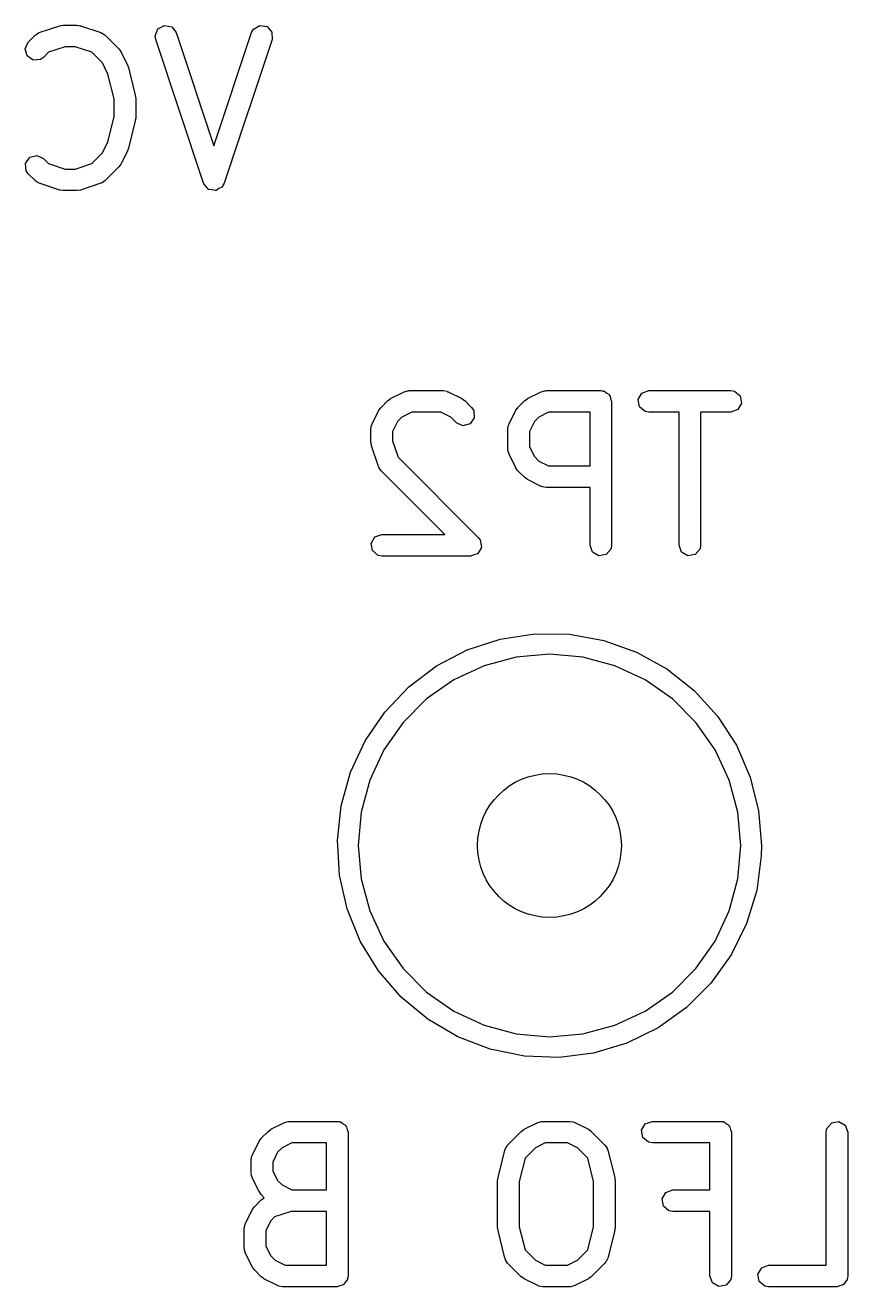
# Model space of a CAD drawing. Extents: x 65 to 231, y -134 to -59.
# Drawn here: x 155.87 to 161.59, y -67.84 to -59.07 of the extents above; entities that cross this region are included whole.
import ezdxf

# ---------------------------------------------------------------- set-up
doc = ezdxf.new("R2010")
doc.units = 0
doc.layers.add('BLACK', color=7, linetype='CONTINUOUS')

msp = doc.modelspace()

# ---------------------------------------------------------------- linework, layer by layer
at = {"layer": 'BLACK', "linetype": 'CONTINUOUS'}
for p, q in [((155.963, -59.1188), (156.106, -59.0712)), ((156.106, -59.0712), (156.128, -59.0679)), ((156.128, -59.0679), (156.13, -59.0674)), ((156.13, -59.0674), (156.225, -59.0674)), ((156.225, -59.0674), (156.247, -59.0713)), ((156.247, -59.0713), (156.249, -59.0712)), ((156.249, -59.0712), (156.392, -59.1188)), ((156.769, -59.1403), (156.788, -59.0926)), ((156.788, -59.0926), (156.833, -59.0682)), ((156.833, -59.0682), (156.884, -59.0785)), ((156.884, -59.0785), (156.915, -59.1187)), ((157.44, -59.1187), (157.452, -59.0958)), ((157.452, -59.0958), (157.496, -59.0689)), ((157.496, -59.0689), (157.547, -59.0764)), ((157.547, -59.0764), (157.581, -59.1148)), ((155.865, -59.2311), (155.886, -59.1846)), ((155.886, -59.1846), (155.934, -59.137)), ((155.934, -59.137), (155.955, -59.122)), ((155.955, -59.122), (155.96, -59.1216)), ((155.96, -59.1216), (155.963, -59.1188)), ((156.392, -59.1188), (156.415, -59.1313)), ((156.415, -59.1313), (156.417, -59.1351)), ((156.417, -59.1351), (156.421, -59.137)), ((156.421, -59.137), (156.516, -59.2322)), ((156.773, -59.1661), (156.769, -59.1403)), ((157.106, -60.1661), (156.773, -59.1661)), ((156.915, -59.1187), (157.178, -59.9052)), ((157.178, -59.9052), (157.44, -59.1187)), ((157.582, -59.1661), (157.249, -60.1661)), ((157.581, -59.1148), (157.582, -59.1661)), ((155.878, -59.2806), (155.865, -59.2311)), ((155.92, -59.3101), (155.878, -59.2806)), ((156.028, -59.2556), (155.993, -59.2907)), ((156.142, -59.2174), (156.028, -59.2556)), ((156.213, -59.2174), (156.142, -59.2174)), ((156.328, -59.2556), (156.213, -59.2174)), ((156.402, -59.3297), (156.328, -59.2556)), ((156.516, -59.2322), (156.529, -59.2506)), ((156.529, -59.2506), (156.53, -59.2517)), ((156.53, -59.2517), (156.578, -59.3469)), ((155.971, -59.3056), (155.92, -59.3101)), ((155.993, -59.2907), (155.971, -59.3056)), ((156.44, -59.4067), (156.402, -59.3297)), ((156.578, -59.3469), (156.582, -59.3593)), ((156.582, -59.3593), (156.584, -59.3623)), ((156.584, -59.3623), (156.631, -59.5528)), ((156.484, -59.5802), (156.44, -59.4067)), ((156.484, -59.7046), (156.484, -59.5802)), ((156.631, -59.5528), (156.632, -59.5677)), ((156.632, -59.5677), (156.634, -59.571)), ((156.634, -59.571), (156.634, -59.7138)), ((156.44, -59.8781), (156.484, -59.7046)), ((156.634, -59.7138), (156.631, -59.7286)), ((156.631, -59.732), (156.584, -59.9225)), ((156.631, -59.7286), (156.631, -59.732)), ((156.402, -59.9551), (156.44, -59.8781)), ((155.867, -60.0277), (155.897, -59.9857)), ((155.897, -59.9857), (155.946, -59.9724)), ((155.946, -59.9724), (155.993, -59.9941)), ((156.328, -60.0292), (156.402, -59.9551)), ((156.578, -59.9378), (156.53, -60.0331)), ((156.584, -59.9225), (156.578, -59.9343)), ((156.578, -59.9343), (156.578, -59.9378)), ((155.872, -60.0788), (155.867, -60.0277)), ((155.993, -59.9941), (156.028, -60.0292)), ((156.028, -60.0292), (156.142, -60.0674)), ((156.142, -60.0674), (156.213, -60.0674)), ((156.213, -60.0674), (156.328, -60.0292)), ((156.516, -60.0526), (156.421, -60.1478)), ((156.517, -60.0511), (156.516, -60.0526)), ((156.53, -60.0331), (156.517, -60.0511)), ((155.886, -60.1002), (155.872, -60.0788)), ((155.934, -60.1478), (155.886, -60.1002)), ((155.938, -60.1497), (155.934, -60.1478)), ((155.941, -60.1535), (155.938, -60.1497)), ((155.963, -60.1659), (155.941, -60.1535)), ((156.421, -60.1478), (156.4, -60.1627)), ((156.106, -60.2135), (155.963, -60.1659)), ((156.108, -60.2135), (156.106, -60.2135)), ((156.13, -60.2174), (156.108, -60.2135)), ((156.225, -60.2174), (156.13, -60.2174)), ((156.227, -60.2168), (156.225, -60.2174)), ((156.249, -60.2135), (156.227, -60.2168)), ((156.392, -60.1659), (156.249, -60.2135)), ((156.395, -60.1631), (156.392, -60.1659)), ((156.4, -60.1627), (156.395, -60.1631)), ((157.108, -60.1678), (157.106, -60.1661)), ((157.108, -60.1699), (157.108, -60.1678)), ((157.124, -60.1877), (157.108, -60.1699)), ((157.138, -60.2063), (157.124, -60.1877)), ((157.14, -60.2067), (157.138, -60.2063)), ((157.142, -60.2083), (157.14, -60.2067)), ((157.165, -60.2118), (157.142, -60.2083)), ((157.189, -60.2166), (157.165, -60.2118)), ((157.191, -60.2155), (157.189, -60.2166)), ((157.193, -60.2159), (157.191, -60.2155)), ((157.213, -60.2034), (157.193, -60.2159)), ((157.234, -60.1921), (157.213, -60.2034)), ((157.235, -60.1901), (157.234, -60.1921)), ((157.236, -60.189), (157.235, -60.1901)), ((157.249, -60.1661), (157.236, -60.189)), ((158.407, -61.6629), (158.502, -61.6153)), ((158.502, -61.6153), (158.527, -61.6079)), ((158.527, -61.6079), (158.532, -61.6089)), ((158.532, -61.6089), (158.536, -61.6074)), ((158.536, -61.6074), (158.774, -61.6074)), ((158.774, -61.6074), (158.8, -61.6119)), ((158.8, -61.6119), (158.803, -61.6148)), ((158.803, -61.6148), (158.807, -61.6153)), ((158.807, -61.6153), (158.903, -61.6629)), ((159.359, -61.6629), (159.455, -61.6153)), ((159.455, -61.6153), (159.48, -61.6079)), ((159.48, -61.6079), (159.484, -61.6089)), ((159.484, -61.6089), (159.488, -61.6074)), ((159.488, -61.6074), (159.869, -61.6074)), ((159.869, -61.6074), (159.879, -61.6091)), ((159.879, -61.6091), (159.882, -61.6085)), ((159.882, -61.6085), (159.885, -61.6102)), ((159.885, -61.6102), (159.895, -61.6119)), ((159.895, -61.6119), (159.91, -61.6244)), ((159.91, -61.6244), (159.927, -61.6342)), ((159.927, -61.6342), (159.929, -61.6405)), ((159.929, -61.6405), (159.934, -61.6449)), ((159.934, -61.6449), (159.937, -61.6641)), ((160.129, -61.6694), (160.154, -61.6249)), ((160.154, -61.6249), (160.202, -61.6074)), ((160.202, -61.6074), (160.774, -61.6074)), ((160.774, -61.6074), (160.8, -61.6119)), ((160.8, -61.6119), (160.839, -61.6449)), ((160.839, -61.6449), (160.848, -61.6954)), ((158.326, -61.7441), (158.339, -61.7261)), ((158.339, -61.7261), (158.34, -61.7246)), ((158.34, -61.7246), (158.388, -61.677)), ((158.388, -61.677), (158.406, -61.6641)), ((158.406, -61.6641), (158.407, -61.6629)), ((158.903, -61.6629), (158.921, -61.6763)), ((158.921, -61.6763), (158.922, -61.677)), ((158.922, -61.677), (158.97, -61.7246)), ((158.97, -61.7246), (158.985, -61.7459)), ((159.278, -61.7441), (159.292, -61.7261)), ((159.292, -61.7246), (159.34, -61.677)), ((159.292, -61.7261), (159.292, -61.7246)), ((159.34, -61.677), (159.358, -61.6641)), ((159.358, -61.6641), (159.359, -61.6629)), ((159.937, -61.6641), (159.944, -61.6824)), ((159.944, -61.6824), (159.944, -62.6824)), ((160.138, -61.7199), (160.129, -61.6694)), ((160.177, -61.7529), (160.138, -61.7199)), ((160.822, -61.7398), (160.774, -61.7574)), ((160.848, -61.6954), (160.822, -61.7398)), ((158.278, -61.8393), (158.326, -61.7441)), ((158.455, -61.822), (158.42, -61.8906)), ((158.485, -61.7916), (158.455, -61.822)), ((158.554, -61.7574), (158.485, -61.7916)), ((158.756, -61.7574), (158.554, -61.7574)), ((158.825, -61.7916), (158.756, -61.7574)), ((158.864, -61.8307), (158.825, -61.7916)), ((158.989, -61.797), (158.96, -61.8391)), ((158.985, -61.7459), (158.989, -61.797)), ((159.231, -61.8393), (159.278, -61.7441)), ((159.407, -61.822), (159.373, -61.8906)), ((159.437, -61.7916), (159.407, -61.822)), ((159.506, -61.7574), (159.437, -61.7916)), ((159.794, -61.7574), (159.506, -61.7574)), ((159.794, -62.1312), (159.794, -61.7574)), ((160.202, -61.7574), (160.177, -61.7529)), ((160.413, -61.7574), (160.202, -61.7574)), ((160.413, -62.6824), (160.413, -61.7574)), ((160.774, -61.7574), (160.563, -61.7574)), ((160.563, -61.7574), (160.563, -62.6824)), ((158.27, -61.8729), (158.275, -61.8472)), ((158.27, -61.9681), (158.27, -61.8729)), ((158.275, -61.8472), (158.278, -61.8438)), ((158.278, -61.8438), (158.278, -61.8393)), ((158.42, -61.8906), (158.42, -61.9559)), ((158.91, -61.8523), (158.864, -61.8307)), ((158.96, -61.8391), (158.91, -61.8523)), ((159.223, -61.8729), (159.227, -61.8472)), ((159.223, -62.0157), (159.223, -61.8729)), ((159.227, -61.8472), (159.23, -61.8438)), ((159.23, -61.8438), (159.231, -61.8393)), ((159.373, -61.8906), (159.373, -61.998)), ((158.271, -61.9696), (158.27, -61.9681)), ((158.274, -61.9918), (158.271, -61.9696)), ((158.322, -62.1347), (158.274, -61.9918)), ((158.42, -61.9559), (158.459, -62.0704)), ((159.373, -61.998), (159.407, -62.0665)), ((158.459, -62.0704), (159.017, -62.6293)), ((159.224, -62.0199), (159.223, -62.0157)), ((159.223, -62.0243), (159.224, -62.0199)), ((159.231, -62.0493), (159.223, -62.0243)), ((159.278, -62.1445), (159.231, -62.0493)), ((159.407, -62.0665), (159.437, -62.0969)), ((158.325, -62.1382), (158.322, -62.1347)), ((158.325, -62.1426), (158.325, -62.1382)), ((158.34, -62.164), (158.325, -62.1426)), ((158.783, -62.6074), (158.34, -62.164)), ((159.279, -62.1456), (159.278, -62.1445)), ((159.292, -62.164), (159.279, -62.1456)), ((159.34, -62.2116), (159.292, -62.164)), ((159.437, -62.0969), (159.506, -62.1312)), ((159.506, -62.1312), (159.794, -62.1312)), ((159.341, -62.2123), (159.34, -62.2116)), ((159.359, -62.2257), (159.341, -62.2123)), ((159.455, -62.2733), (159.359, -62.2257)), ((159.459, -62.2738), (159.455, -62.2733)), ((159.463, -62.2767), (159.459, -62.2738)), ((159.488, -62.2812), (159.463, -62.2767)), ((159.794, -62.2812), (159.488, -62.2812)), ((159.794, -62.6824), (159.794, -62.2812)), ((158.297, -62.6249), (158.345, -62.6074)), ((158.345, -62.6074), (158.783, -62.6074)), ((158.271, -62.6694), (158.297, -62.6249)), ((158.28, -62.7199), (158.271, -62.6694)), ((159.017, -62.6293), (159.027, -62.6428)), ((159.037, -62.7018), (159.024, -62.7203)), ((159.027, -62.6428), (159.029, -62.6449)), ((159.029, -62.6449), (159.03, -62.6469)), ((159.03, -62.6469), (159.032, -62.6507)), ((159.032, -62.6507), (159.034, -62.6732)), ((159.034, -62.6732), (159.038, -62.6954)), ((159.038, -62.6954), (159.037, -62.6984)), ((159.037, -62.6984), (159.037, -62.7018)), ((159.812, -62.7306), (159.794, -62.6824)), ((159.944, -62.6824), (159.94, -62.708)), ((160.431, -62.7306), (160.413, -62.6824)), ((160.563, -62.6824), (160.559, -62.708)), ((158.32, -62.7529), (158.28, -62.7199)), ((158.345, -62.7574), (158.32, -62.7529)), ((158.964, -62.7574), (158.345, -62.7574)), ((158.986, -62.7497), (158.964, -62.7574)), ((159.007, -62.7438), (158.986, -62.7497)), ((159.009, -62.741), (159.007, -62.7438)), ((159.013, -62.7398), (159.009, -62.741)), ((159.024, -62.7203), (159.013, -62.7398)), ((159.856, -62.7562), (159.812, -62.7306)), ((159.907, -62.7473), (159.856, -62.7562)), ((159.94, -62.708), (159.907, -62.7473)), ((160.475, -62.7562), (160.431, -62.7306)), ((160.526, -62.7473), (160.475, -62.7562)), ((160.559, -62.708), (160.526, -62.7473)), ((159.17, -63.3352), (159.409, -63.2986)), ((159.409, -63.2986), (159.651, -63.3015)), ((159.651, -63.3015), (159.889, -63.3439)), ((158.94, -63.4103), (159.17, -63.3352)), ((159.889, -63.3439), (160.117, -63.4246)), ((158.726, -63.5219), (158.94, -63.4103)), ((159.281, -63.4601), (159.057, -63.5202)), ((159.512, -63.4399), (159.281, -63.4601)), ((159.743, -63.4601), (159.512, -63.4399)), ((159.967, -63.5202), (159.743, -63.4601)), ((160.117, -63.4246), (160.328, -63.5414)), ((158.533, -63.667), (158.726, -63.5219)), ((159.057, -63.5202), (158.847, -63.6181)), ((160.177, -63.6181), (159.967, -63.5202)), ((160.328, -63.5414), (160.518, -63.6913)), ((158.366, -63.8418), (158.533, -63.667)), ((158.847, -63.6181), (158.657, -63.7511)), ((160.367, -63.7511), (160.177, -63.6181)), ((158.657, -63.7511), (158.493, -63.9151)), ((160.531, -63.9151), (160.367, -63.7511)), ((160.518, -63.6913), (160.681, -63.87)), ((158.229, -64.0414), (158.366, -63.8418)), ((158.493, -63.9151), (158.36, -64.105)), ((160.664, -64.105), (160.531, -63.9151)), ((160.681, -63.87), (160.812, -64.073)), ((158.128, -64.2607), (158.229, -64.0414)), ((158.36, -64.105), (158.262, -64.3151)), ((160.762, -64.3151), (160.664, -64.105)), ((160.812, -64.073), (160.908, -64.2947)), ((158.063, -64.4936), (158.128, -64.2607)), ((158.262, -64.3151), (158.202, -64.539)), ((160.822, -64.539), (160.762, -64.3151)), ((160.908, -64.2947), (160.967, -64.5291)), ((158.037, -64.734), (158.063, -64.4936)), ((158.202, -64.539), (158.182, -64.77)), ((160.842, -64.77), (160.822, -64.539)), ((160.967, -64.5291), (160.987, -64.77)), ((158.04, -64.77), (158.037, -64.734)), ((158.051, -64.9753), (158.04, -64.77)), ((158.182, -64.77), (158.202, -65.001)), ((160.822, -65.001), (160.842, -64.77)), ((160.987, -64.77), (160.985, -64.8421)), ((160.985, -64.8421), (160.954, -65.0817)), ((158.104, -65.2111), (158.051, -64.9753)), ((158.202, -65.001), (158.262, -65.2249)), ((160.762, -65.2249), (160.822, -65.001)), ((160.954, -65.0817), (160.883, -65.313)), ((158.195, -65.435), (158.104, -65.2111)), ((158.262, -65.2249), (158.36, -65.435)), ((160.664, -65.435), (160.762, -65.2249)), ((160.883, -65.313), (160.776, -65.5297)), ((158.322, -65.6411), (158.195, -65.435)), ((158.36, -65.435), (158.493, -65.6249)), ((160.531, -65.6249), (160.664, -65.435)), ((160.776, -65.5297), (160.635, -65.726)), ((158.48, -65.8238), (158.322, -65.6411)), ((158.493, -65.6249), (158.657, -65.7889)), ((160.367, -65.7889), (160.531, -65.6249)), ((160.635, -65.726), (160.464, -65.8966)), ((158.666, -65.9782), (158.48, -65.8238)), ((158.657, -65.7889), (158.847, -65.9219)), ((160.177, -65.9219), (160.367, -65.7889)), ((158.847, -65.9219), (159.057, -66.0198)), ((159.967, -66.0198), (160.177, -65.9219)), ((160.464, -65.8966), (160.267, -66.037)), ((158.875, -66.1002), (158.666, -65.9782)), ((159.057, -66.0198), (159.281, -66.0799)), ((159.743, -66.0799), (159.967, -66.0198)), ((160.267, -66.037), (160.05, -66.1433)), ((159.1, -66.1864), (158.875, -66.1002)), ((159.281, -66.0799), (159.512, -66.1001)), ((159.512, -66.1001), (159.743, -66.0799)), ((159.337, -66.2346), (159.1, -66.1864)), ((159.819, -66.2128), (159.579, -66.2435)), ((160.05, -66.1433), (159.819, -66.2128)), ((159.579, -66.2435), (159.337, -66.2346)), ((157.574, -66.7429), (157.669, -66.6953)), ((157.669, -66.6953), (157.694, -66.6879)), ((157.694, -66.6879), (157.698, -66.6889)), ((157.698, -66.6889), (157.702, -66.6874)), ((157.702, -66.6874), (158.036, -66.6874)), ((158.036, -66.6874), (158.046, -66.6891)), ((158.046, -66.6891), (158.049, -66.6885)), ((158.049, -66.6885), (158.052, -66.6902)), ((158.052, -66.6902), (158.061, -66.6919)), ((158.061, -66.6919), (158.076, -66.7044)), ((158.076, -66.7044), (158.093, -66.7142)), ((158.093, -66.7142), (158.096, -66.7205)), ((158.096, -66.7205), (158.101, -66.7249)), ((158.101, -66.7249), (158.104, -66.7441)), ((159.336, -66.7429), (159.431, -66.6953)), ((159.431, -66.6953), (159.456, -66.6879)), ((159.456, -66.6879), (159.46, -66.6889)), ((159.46, -66.6889), (159.464, -66.6874)), ((159.464, -66.6874), (159.655, -66.6874)), ((159.655, -66.6874), (159.681, -66.6919)), ((159.681, -66.6919), (159.684, -66.6948)), ((159.684, -66.6948), (159.688, -66.6953)), ((159.688, -66.6953), (159.784, -66.7429)), ((160.152, -66.7494), (160.178, -66.7049)), ((160.178, -66.7049), (160.226, -66.6874)), ((160.226, -66.6874), (160.702, -66.6874)), ((160.702, -66.6874), (160.712, -66.6891)), ((160.712, -66.6891), (160.715, -66.6885)), ((160.715, -66.6885), (160.718, -66.6902)), ((160.718, -66.6902), (160.728, -66.6919)), ((160.728, -66.6919), (160.743, -66.7044)), ((160.743, -66.7044), (160.76, -66.7142)), ((160.76, -66.7142), (160.762, -66.7205)), ((160.762, -66.7205), (160.767, -66.7249)), ((160.767, -66.7249), (160.771, -66.7441)), ((161.437, -66.7624), (161.442, -66.7367)), ((161.442, -66.7367), (161.475, -66.6974)), ((161.475, -66.6974), (161.525, -66.6885)), ((161.525, -66.6885), (161.569, -66.7142)), ((161.569, -66.7142), (161.587, -66.7624)), ((157.445, -66.9193), (157.493, -66.8241)), ((157.493, -66.8241), (157.506, -66.8061)), ((157.506, -66.8061), (157.507, -66.8046)), ((157.507, -66.8046), (157.554, -66.757)), ((157.554, -66.757), (157.573, -66.7441)), ((157.573, -66.7441), (157.574, -66.7429)), ((158.104, -66.7441), (158.111, -66.7624)), ((158.111, -66.7624), (158.111, -67.7624)), ((159.221, -66.8522), (159.316, -66.757)), ((159.316, -66.757), (159.334, -66.7441)), ((159.334, -66.7441), (159.336, -66.7429)), ((159.784, -66.7429), (159.802, -66.7563)), ((159.802, -66.7563), (159.803, -66.757)), ((159.803, -66.757), (159.898, -66.8522)), ((160.161, -66.7999), (160.152, -66.7494)), ((160.201, -66.8329), (160.161, -66.7999)), ((160.771, -66.7441), (160.777, -66.7624)), ((160.777, -66.7624), (160.777, -67.7624)), ((161.437, -67.6874), (161.437, -66.7624)), ((161.587, -66.7624), (161.587, -67.7624)), ((157.621, -66.902), (157.587, -66.9706)), ((157.652, -66.8716), (157.621, -66.902)), ((157.72, -66.8374), (157.652, -66.8716)), ((157.961, -66.8374), (157.72, -66.8374)), ((157.961, -67.1636), (157.961, -66.8374)), ((159.154, -67.0775), (159.201, -66.887)), ((159.201, -66.887), (159.212, -66.8633)), ((159.212, -66.8633), (159.218, -66.8589)), ((159.218, -66.8589), (159.221, -66.8522)), ((159.414, -66.8716), (159.342, -66.9436)), ((159.482, -66.8374), (159.414, -66.8716)), ((159.637, -66.8374), (159.482, -66.8374)), ((159.706, -66.8716), (159.637, -66.8374)), ((159.778, -66.9436), (159.706, -66.8716)), ((159.898, -66.8522), (159.913, -66.8735)), ((159.913, -66.8735), (159.914, -66.8809)), ((159.914, -66.8809), (159.918, -66.887)), ((159.918, -66.887), (159.966, -67.0775)), ((160.226, -66.8374), (160.201, -66.8329)), ((160.627, -66.8374), (160.226, -66.8374)), ((160.627, -67.1636), (160.627, -66.8374)), ((157.437, -66.9529), (157.442, -66.9272)), ((157.437, -67.0481), (157.437, -66.9529)), ((157.442, -66.9272), (157.444, -66.9238)), ((157.444, -66.9238), (157.445, -66.9193)), ((157.587, -66.9706), (157.587, -67.0304)), ((159.342, -66.9436), (159.301, -67.1049)), ((159.818, -67.1049), (159.778, -66.9436)), ((157.439, -67.0523), (157.437, -67.0481)), ((157.437, -67.0567), (157.439, -67.0523)), ((157.445, -67.0816), (157.437, -67.0567)), ((157.493, -67.1769), (157.445, -67.0816)), ((157.587, -67.0304), (157.621, -67.0989)), ((159.151, -67.0957), (159.154, -67.081)), ((159.154, -67.081), (159.154, -67.0775)), ((159.966, -67.0775), (159.967, -67.0925)), ((157.494, -67.178), (157.493, -67.1769)), ((157.507, -67.1964), (157.494, -67.178)), ((157.621, -67.0989), (157.652, -67.1293)), ((157.652, -67.1293), (157.72, -67.1636)), ((157.72, -67.1636), (157.961, -67.1636)), ((159.151, -67.429), (159.151, -67.0957)), ((159.301, -67.1049), (159.301, -67.4198)), ((159.818, -67.4198), (159.818, -67.1049)), ((159.967, -67.0925), (159.968, -67.0957)), ((159.968, -67.0957), (159.968, -67.429)), ((160.321, -67.1811), (160.369, -67.1636)), ((160.369, -67.1636), (160.627, -67.1636)), ((157.459, -67.2808), (157.507, -67.2332)), ((157.528, -67.2182), (157.507, -67.1964)), ((157.507, -67.2332), (157.528, -67.2182)), ((157.528, -67.2182), (157.528, -67.2182)), ((160.295, -67.2255), (160.321, -67.1811)), ((160.304, -67.2761), (160.295, -67.2255)), ((157.397, -67.3955), (157.445, -67.3003)), ((157.445, -67.3003), (157.458, -67.2823)), ((157.458, -67.2823), (157.459, -67.2808)), ((157.6, -67.3517), (157.574, -67.3782)), ((157.715, -67.3136), (157.6, -67.3517)), ((157.961, -67.3136), (157.715, -67.3136)), ((157.961, -67.6874), (157.961, -67.3136)), ((160.343, -67.309), (160.304, -67.2761)), ((160.369, -67.3136), (160.343, -67.309)), ((160.627, -67.3136), (160.369, -67.3136)), ((160.627, -67.7624), (160.627, -67.3136)), ((157.389, -67.429), (157.394, -67.4034)), ((157.389, -67.5719), (157.389, -67.429)), ((157.394, -67.4034), (157.397, -67.4)), ((157.397, -67.4), (157.397, -67.3955)), ((157.574, -67.3782), (157.539, -67.4468)), ((159.152, -67.4323), (159.151, -67.429)), ((159.154, -67.4472), (159.152, -67.4323)), ((159.301, -67.4198), (159.342, -67.5812)), ((159.778, -67.5812), (159.818, -67.4198)), ((159.968, -67.429), (159.965, -67.4438)), ((157.539, -67.4468), (157.539, -67.5542)), ((159.201, -67.6377), (159.154, -67.4472)), ((159.966, -67.4472), (159.918, -67.6377)), ((159.965, -67.4438), (159.966, -67.4472)), ((157.391, -67.5761), (157.389, -67.5719)), ((157.39, -67.5805), (157.391, -67.5761)), ((157.397, -67.6054), (157.39, -67.5805)), ((157.445, -67.7007), (157.397, -67.6054)), ((157.539, -67.5542), (157.574, -67.6227)), ((159.342, -67.5812), (159.414, -67.6531)), ((159.706, -67.6531), (159.778, -67.5812)), ((157.446, -67.7018), (157.445, -67.7007)), ((157.459, -67.7202), (157.446, -67.7018)), ((157.574, -67.6227), (157.604, -67.6531)), ((157.604, -67.6531), (157.673, -67.6874)), ((157.673, -67.6874), (157.961, -67.6874)), ((159.205, -67.6438), (159.201, -67.6377)), ((159.206, -67.6512), (159.205, -67.6438)), ((159.221, -67.6726), (159.206, -67.6512)), ((159.316, -67.7678), (159.221, -67.6726)), ((159.414, -67.6531), (159.482, -67.6874)), ((159.482, -67.6874), (159.637, -67.6874)), ((159.637, -67.6874), (159.706, -67.6531)), ((159.898, -67.6726), (159.803, -67.7678)), ((159.901, -67.6658), (159.898, -67.6726)), ((159.907, -67.6615), (159.901, -67.6658)), ((159.918, -67.6377), (159.907, -67.6615)), ((160.988, -67.7049), (161.036, -67.6874)), ((161.036, -67.6874), (161.437, -67.6874)), ((157.507, -67.7678), (157.459, -67.7202)), ((157.508, -67.7685), (157.507, -67.7678)), ((157.526, -67.7818), (157.508, -67.7685)), ((157.621, -67.8295), (157.526, -67.7818)), ((158.106, -67.788), (158.094, -67.803)), ((158.108, -67.7783), (158.106, -67.788)), ((158.11, -67.7754), (158.108, -67.7783)), ((158.111, -67.7624), (158.109, -67.7721)), ((158.109, -67.7721), (158.11, -67.7754)), ((159.318, -67.7685), (159.316, -67.7678)), ((159.336, -67.7818), (159.318, -67.7685)), ((159.431, -67.8295), (159.336, -67.7818)), ((159.784, -67.7818), (159.688, -67.8295)), ((159.785, -67.7807), (159.784, -67.7818)), ((159.803, -67.7678), (159.785, -67.7807)), ((160.645, -67.8106), (160.627, -67.7624)), ((160.773, -67.788), (160.74, -67.8273)), ((160.777, -67.7624), (160.773, -67.788)), ((160.962, -67.7494), (160.988, -67.7049)), ((160.971, -67.7999), (160.962, -67.7494)), ((161.582, -67.788), (161.57, -67.803)), ((161.584, -67.7783), (161.582, -67.788)), ((161.586, -67.7754), (161.584, -67.7783)), ((161.587, -67.7624), (161.585, -67.7721)), ((161.585, -67.7721), (161.586, -67.7754)), ((157.626, -67.83), (157.621, -67.8295)), ((157.629, -67.8329), (157.626, -67.83)), ((157.655, -67.8374), (157.629, -67.8329)), ((158.036, -67.8374), (157.655, -67.8374)), ((158.054, -67.8307), (158.036, -67.8374)), ((158.073, -67.8273), (158.054, -67.8307)), ((158.078, -67.8221), (158.073, -67.8273)), ((158.084, -67.8198), (158.078, -67.8221)), ((158.094, -67.803), (158.084, -67.8198)), ((159.435, -67.83), (159.431, -67.8295)), ((159.439, -67.8329), (159.435, -67.83)), ((159.464, -67.8374), (159.439, -67.8329)), ((159.655, -67.8374), (159.464, -67.8374)), ((159.659, -67.8358), (159.655, -67.8374)), ((159.663, -67.8369), (159.659, -67.8358)), ((159.688, -67.8295), (159.663, -67.8369)), ((160.689, -67.8362), (160.645, -67.8106)), ((160.74, -67.8273), (160.689, -67.8362)), ((161.01, -67.8329), (160.971, -67.7999)), ((161.036, -67.8374), (161.01, -67.8329)), ((161.512, -67.8374), (161.036, -67.8374)), ((161.53, -67.8307), (161.512, -67.8374)), ((161.549, -67.8273), (161.53, -67.8307)), ((161.554, -67.8221), (161.549, -67.8273)), ((161.56, -67.8198), (161.554, -67.8221)), ((161.57, -67.803), (161.56, -67.8198))]:
    msp.add_line(p, q, dxfattribs=at)
at = {"layer": 'BLACK'}
msp.add_circle((159.512, -64.77), 0.5, dxfattribs=at)

doc.saveas('drawing.dxf')
